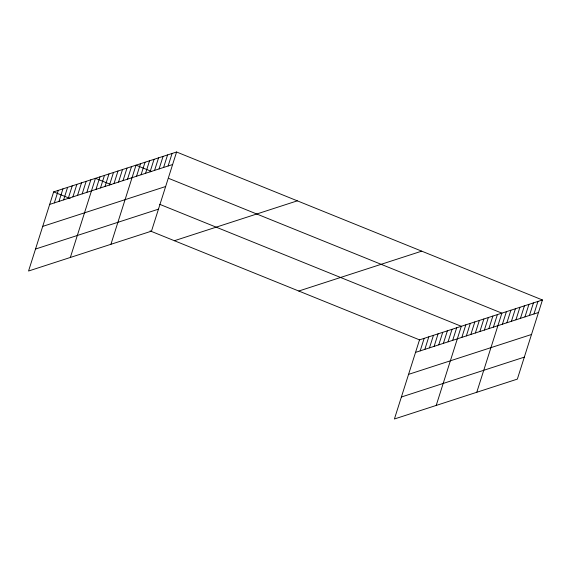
<?xml version="1.0" encoding="UTF-8"?>
<svg xmlns="http://www.w3.org/2000/svg" width="571" height="571" viewBox="0 0 571 571"><rect width="100%" height="100%" fill="white"/><g stroke="black" fill="none" stroke-linecap="round" stroke-linejoin="round"><path stroke-width="0.86" d="M176.589 152.007L53.653 191.885L28.55 271.018L151.486 231.141L176.589 152.007L542.45 299.982L517.347 379.115L394.411 418.993L419.514 339.859L542.45 299.982M54.324 202.905L58.299 190.379M58.963 201.399L62.938 188.873M63.609 199.893L67.585 187.367M68.256 198.387L72.231 185.86M72.902 196.881L76.871 184.354M77.542 195.375L81.517 182.848M82.188 193.869L86.164 181.342M86.835 192.363L90.803 179.836M70.347 257.457L95.45 178.33L111.131 184.669M95.985 189.394L99.961 176.867M100.489 187.93L104.464 175.404M105 186.467L108.975 173.941M109.504 185.004L113.479 172.478M114.014 183.548L117.99 171.022M118.525 182.085L122.494 169.558M123.029 180.622L127.005 168.095M127.54 179.158L131.508 166.632M110.917 244.302L136.019 165.169L151.7 171.514M136.555 176.232L140.523 163.706M141.058 174.769L145.034 162.243M145.569 173.313L149.545 160.786M150.073 171.85L154.049 159.323M154.584 170.386L158.56 157.86M159.088 168.923L163.063 156.397M163.599 167.46L167.574 154.934M168.11 165.997L172.078 153.471M420.185 350.88L424.16 338.353M424.831 349.373L428.8 336.847M429.471 347.867L433.446 335.341M434.117 346.361L438.093 333.835M438.764 344.855L442.732 332.329M443.403 343.349L447.378 330.823M448.049 341.843L452.025 329.317M452.696 340.337L456.672 327.811M436.208 405.431L461.311 326.305L159.737 204.332M461.846 337.368L465.822 324.842M466.357 335.905L470.326 323.379M470.861 334.442L474.836 321.916M475.372 332.979L479.34 320.452M479.876 331.515L483.851 318.989M484.386 330.052L488.355 317.526M488.89 328.596L492.866 316.07M493.401 327.133L497.377 314.607M476.778 392.27L501.88 313.144L168.945 178.487M502.416 324.207L506.391 311.68M506.92 322.743L510.895 310.217M511.43 321.28L515.406 308.754M515.941 319.817L519.91 307.291M520.445 318.354L524.421 305.835M524.956 316.898L528.924 304.372M529.46 315.435L533.435 302.908M533.971 313.971L537.939 301.445M49.677 204.411L172.613 164.534M42.704 226.394L165.64 186.517M35.523 249.042L158.46 209.157M174.383 240.719L297.32 200.842M298.783 291.032L421.712 251.154M415.538 352.386L538.474 312.508M408.565 374.369L531.501 334.485M401.384 397.009L524.321 357.132M53.653 191.885L70.119 198.544M150.08 230.891L419.514 339.859"/></g></svg>
